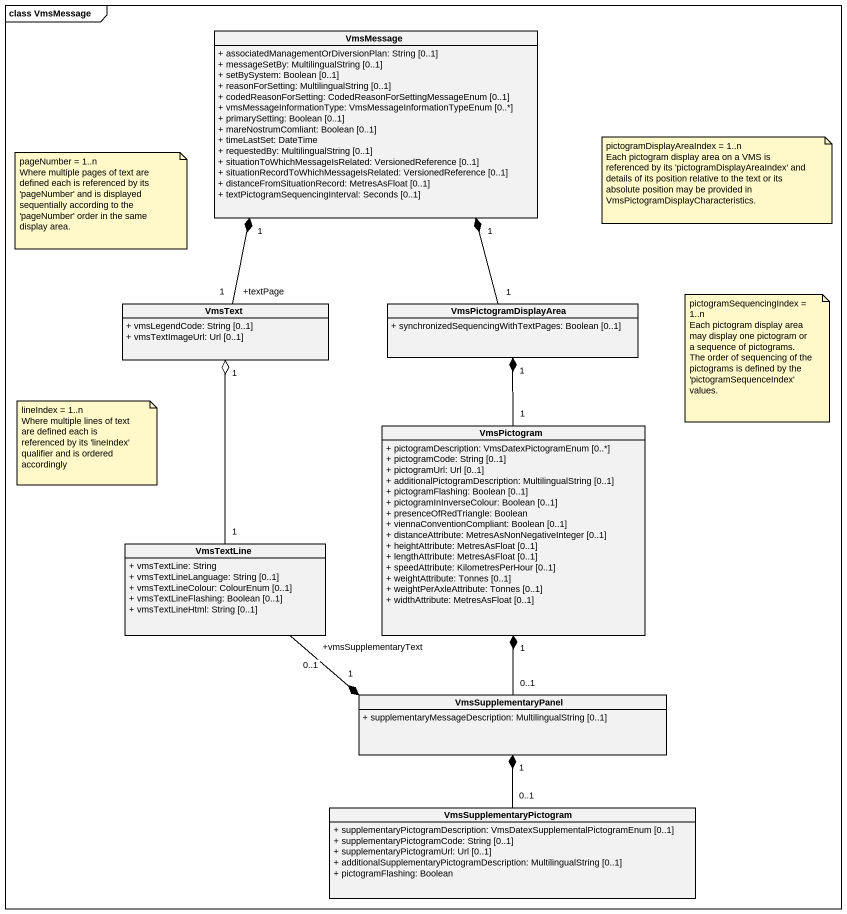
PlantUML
@startuml
mainframe class VmsMessage
hide circle
hide empty members
skinparam classAttributeIconSize 0
class VmsMessage {
  + associatedManagementOrDiversionPlan: String [0..1]
  + messageSetBy: MultilingualString [0..1]
  + setBySystem: Boolean [0..1]
  + reasonForSetting: MultilingualString [0..1]
  + codedReasonForSetting: CodedReasonForSettingMessageEnum [0..1]
  + vmsMessageInformationType: VmsMessageInformationTypeEnum [0..*]
  + primarySetting: Boolean [0..1]
  + mareNostrumComliant: Boolean [0..1]
  + timeLastSet: DateTime
  + requestedBy: MultilingualString [0..1]
  + situationToWhichMessageIsRelated: VersionedReference [0..1]
  + situationRecordToWhichMessageIsRelated: VersionedReference [0..1]
  + distanceFromSituationRecord: MetresAsFloat [0..1]
  + textPictogramSequencingInterval: Seconds [0..1]
}
class VmsText {
  + vmsLegendCode: String [0..1]
  + vmsTextImageUrl: Url [0..1]
}
class VmsPictogramDisplayArea {
  + synchronizedSequencingWithTextPages: Boolean [0..1]
}
class VmsPictogram {
  + pictogramDescription: VmsDatexPictogramEnum [0..*]
  + pictogramCode: String [0..1]
  + pictogramUrl: Url [0..1]
  + additionalPictogramDescription: MultilingualString [0..1]
  + pictogramFlashing: Boolean [0..1]
  + pictogramInInverseColour: Boolean [0..1]
  + presenceOfRedTriangle: Boolean
  + viennaConventionCompliant: Boolean [0..1]
  + distanceAttribute: MetresAsNonNegativeInteger [0..1]
  + heightAttribute: MetresAsFloat [0..1]
  + lengthAttribute: MetresAsFloat [0..1]
  + speedAttribute: KilometresPerHour [0..1]
  + weightAttribute: Tonnes [0..1]
  + weightPerAxleAttribute: Tonnes [0..1]
  + widthAttribute: MetresAsFloat [0..1]
}
class VmsTextLine {
  + vmsTextLine: String
  + vmsTextLineLanguage: String [0..1]
  + vmsTextLineColour: ColourEnum [0..1]
  + vmsTextLineFlashing: Boolean [0..1]
  + vmsTextLineHtml: String [0..1]
}
class VmsSupplementaryPanel {
  + supplementaryMessageDescription: MultilingualString [0..1]
}
class VmsSupplementaryPictogram {
  + supplementaryPictogramDescription: VmsDatexSupplementalPictogramEnum [0..1]
  + supplementaryPictogramCode: String [0..1]
  + supplementaryPictogramUrl: Url [0..1]
  + additionalSupplementaryPictogramDescription: MultilingualString [0..1]
  + pictogramFlashing: Boolean
}
VmsText "+textPage\n1" -up-* "1" VmsMessage
VmsPictogramDisplayArea "1" -up-* "1" VmsMessage
VmsPictogram "1" -up-* "1" VmsPictogramDisplayArea
VmsTextLine "1" -up-o "1" VmsText
VmsTextLine "+vmsSupplementaryText\n0..1" -right-* "1" VmsSupplementaryPanel
VmsSupplementaryPanel "0..1" -up-* "1" VmsPictogram
VmsSupplementaryPictogram "0..1" -up-* "1" VmsSupplementaryPanel
note as N1
  pictogramDisplayAreaIndex = 1..n
  Each pictogram display area on a VMS is referenced by its 'pictogramDisplayAreaIndex' and details of its position relative to the text or its absolute position may be provided in VmsPictogramDisplayCharacteristics.
end note
note as N2
  pageNumber = 1..n
  Where multiple pages of text are defined each is referenced by its 'pageNumber' and is displayed sequentially according to the 'pageNumber' order in the same display area.
end note
note as N3
  pictogramSequencingIndex = 1..n
  Each pictogram display area may display one pictogram or a sequence of pictograms.
  The order of sequencing of the pictograms is defined by the 'pictogramSequenceIndex' values.
end note
note as N4
  lineIndex = 1..n
  Where multiple lines of text are defined each is referenced by its 'lineIndex' qualifier and is ordered accordingly
end note
@enduml
